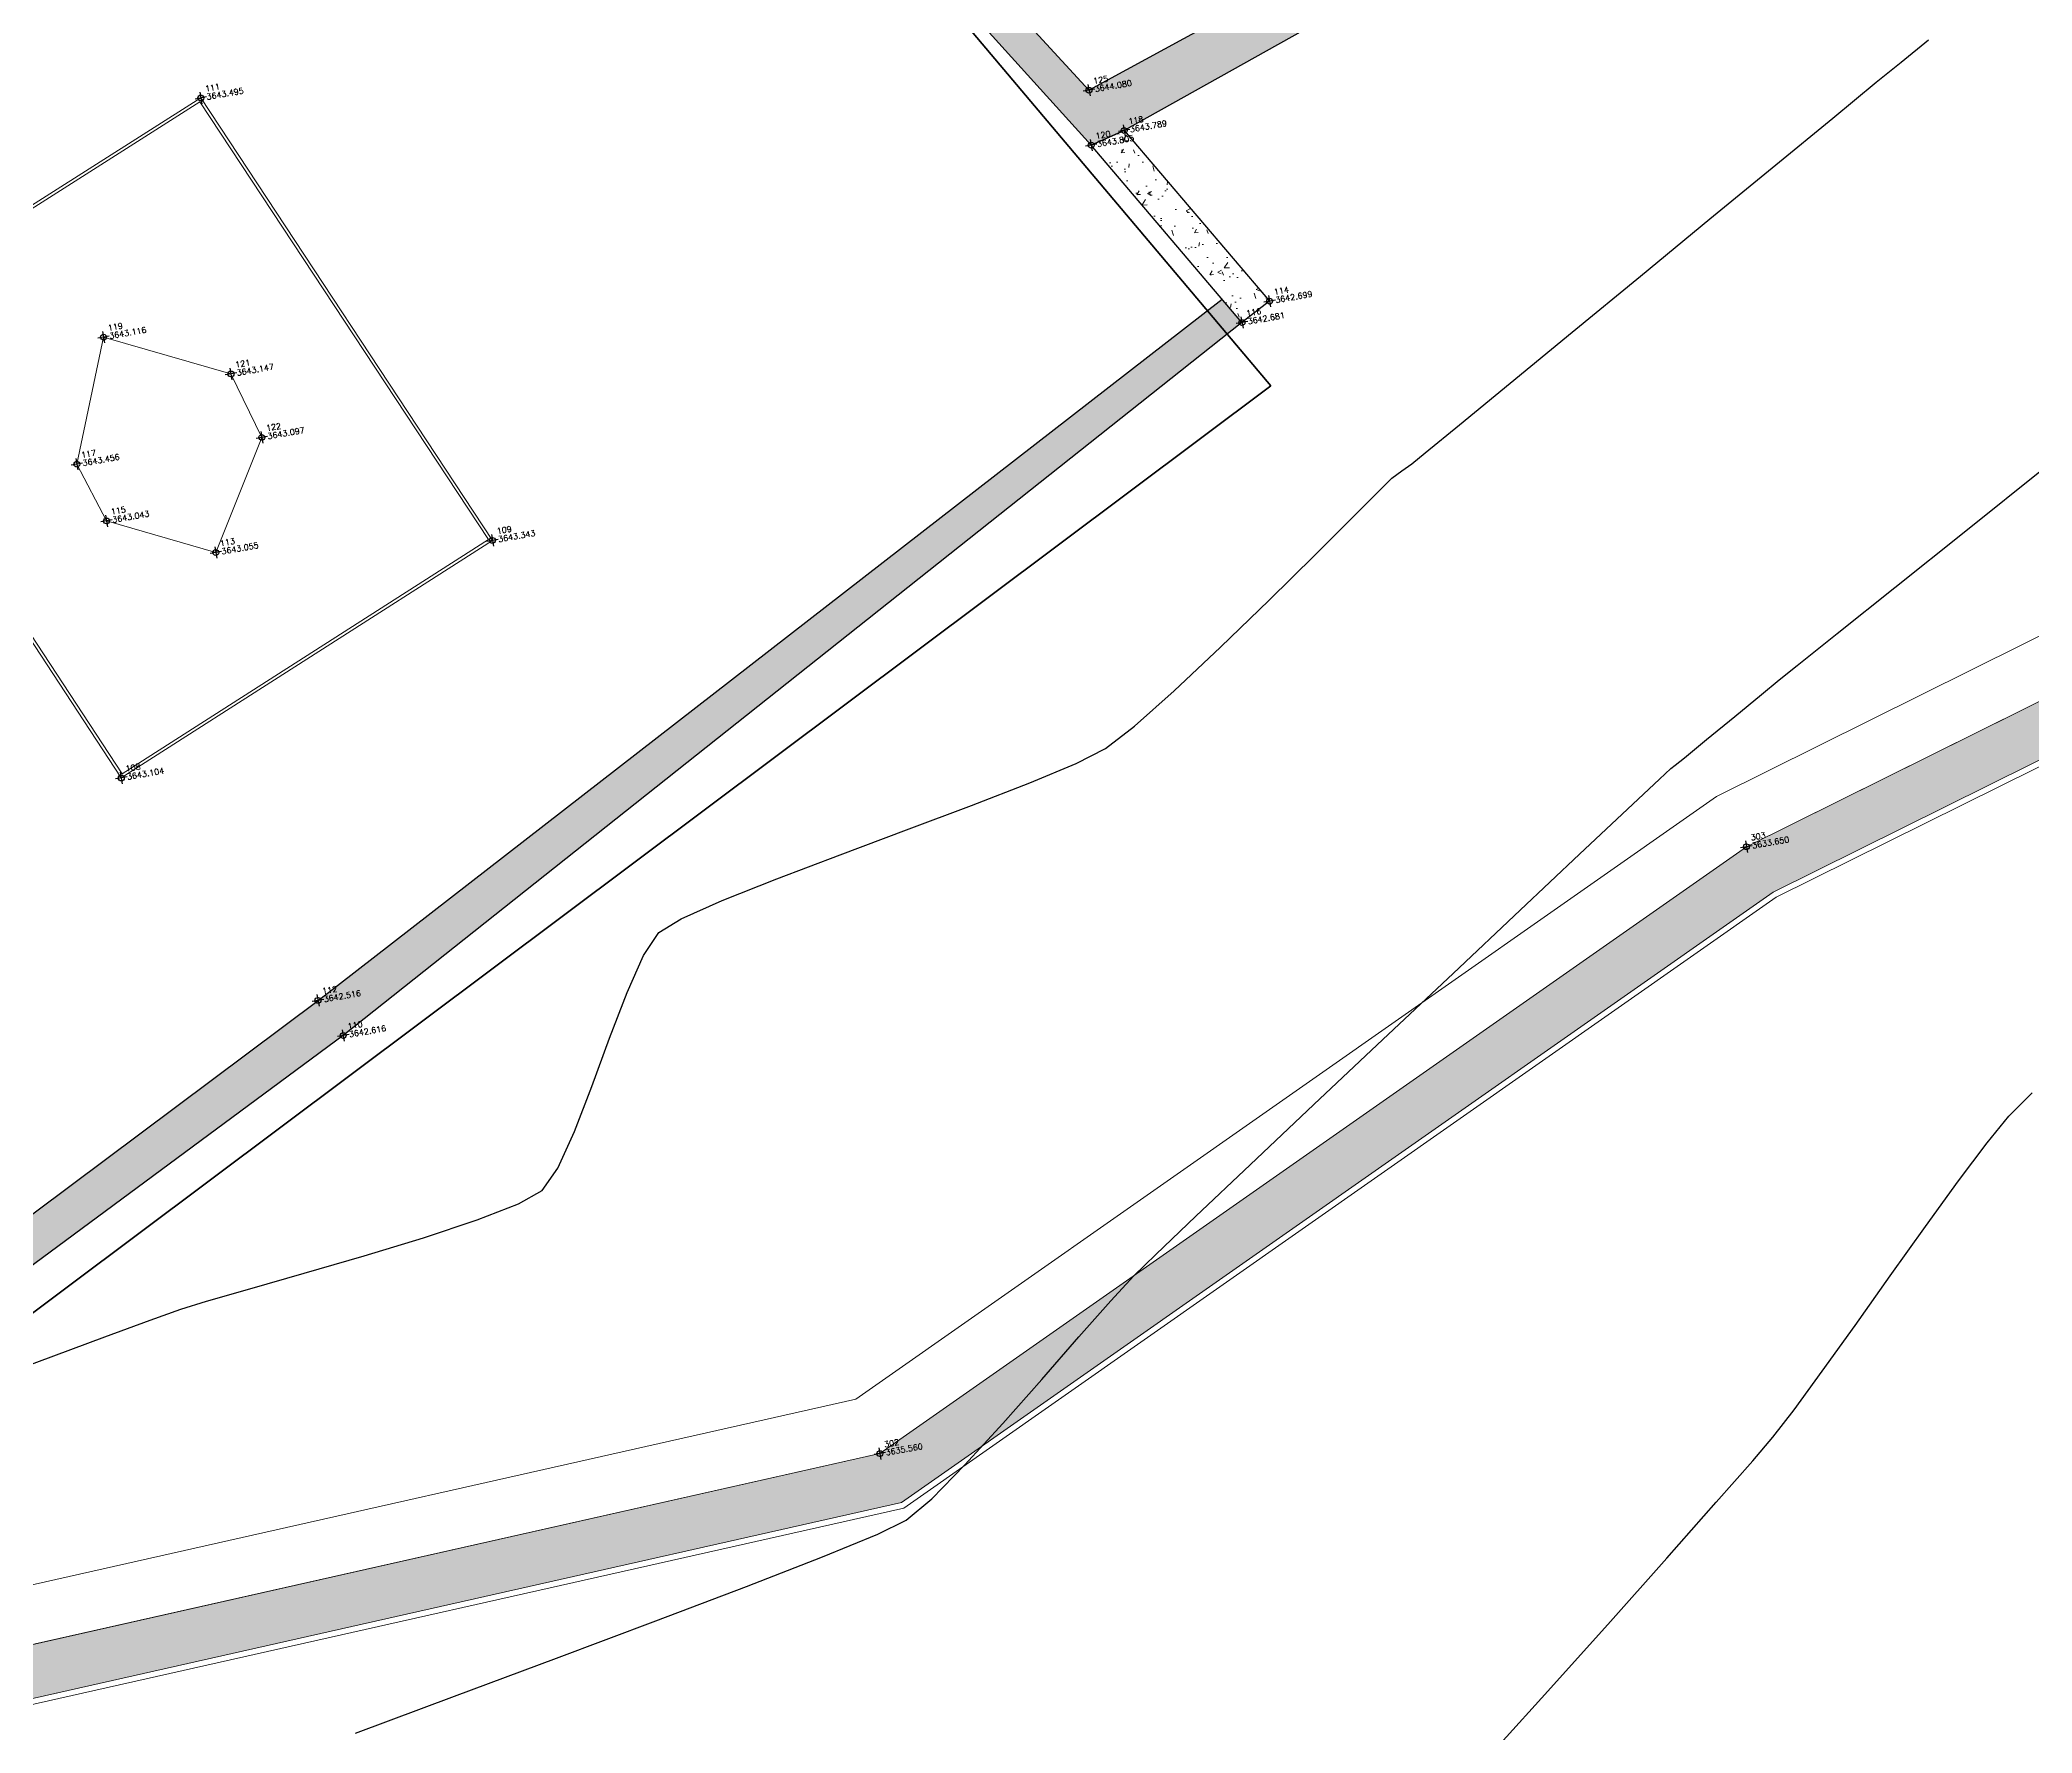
# Model space of a CAD drawing. Header units: millimetres. Extents: x 736950 to 738835, y 8500595 to 8502131.
# Drawn here: x 737764.61 to 737798.71, y 8501241.62 to 8501270.61 of the extents above; entities that cross this region are included whole.
import ezdxf

# ---------------------------------------------------------------- set-up
doc = ezdxf.new("R2010")
doc.units = ezdxf.units.MM
for name, color, linetype, lineweight in [('camino', 22, 'Continuous', 5), ('CAMINO ACTUAL', 1, 'Continuous', 13), ('CONT-MJR', 80, 'Continuous', 30), ('GRADA', 6, 'Continuous', 15), ('MURO PIEDRA', 252, 'Continuous', 30), ('PERIMETRO', 7, 'Continuous', 35), ('pista', 251, 'Continuous', 5)]:
    doc.layers.add(name, color=color, linetype=linetype, lineweight=lineweight)
doc.styles.add('5mm', font='arial.ttf', dxfattribs={"height": 3})
pattern_1 = [(59.94991650582833, (1479841.21072825, -18.49207214638591), (0.7173147616177996, 0.06212513786334364), [0.07500000000000001, -0.8250000000000001]), (4.949916505828331, (1479841.21072825, -18.49207214638591), (-0.2666336227691331, 0.7169040729334506), [0.06, -0.66]), (110.4013165058283, (1479841.270504478, -18.48689504899085), (0.4506817424667108, 0.7790288530571421), [0.06374018999999999, -0.7011421119999998]), (56.13411650582835, (1479841.176170796, -18.29508031532168), (1.07978843215245, 0.02137619624183779), [0.1124999999999999, -1.237499999999998]), (106.5855165058283, (1479841.266153166, -18.29329902119935), (0.752289432321798, 1.120964142855684), [0.09561028799999993, -1.051712999999999]), (1.134116505828333, (1479841.176170796, -18.29508031532168), (0.7522885572049924, 1.12096473051034), [0.09000000000000001, -0.9900000000000001]), (30.94991650582834, (1479841.283306076, -18.32704954408109), (0.6574964912282043, -0.293425227292985), [0.07500000000000001, -0.8250000000000001]), (335.9499165058284, (1479841.283306076, -18.32704954408109), (0.1143589702920628, 0.7562849757157031), [0.06, -0.66]), (81.40131650582836, (1479841.338097435, -18.35150168277323), (0.7718558160208798, 0.4628591428967336), [0.06374019000000002, -0.701142112]), (47.44991650582834, (1479841.21072825, -18.49207214638591), (-0.04554285905854174, 0.3299879209740469), [0, -0.652, 0, -0.67, 0, -0.6625000000000001]), (17.44991650582834, (1479841.21072825, -18.49207214638591), (0.1909634295804004, 0.4339344980096552), [0, -0.3819999999999997, 0, -0.6369999999999993, 0, -0.2524999999999997]), (337.4499165058283, (1479840.991082356, -18.53060370869935), (0.5296904964497462, 0.07002209344786473), [0, -0.25, 0, -0.7799999999999999, 0, -1.035]), (327.4499165058284, (1479840.892586439, -18.5478824339807), (0.557117696670718, 0.1993664657265957), [0, -0.325, 0, -0.518, 0, -0.735])]

msp = doc.modelspace()

# ---------------------------------------------------------------- hatches: boundary and pattern name
at = {"layer": 'pista'}
h = msp.add_hatch(dxfattribs=at)
h.set_pattern_fill('HONEY', color=256, scale=3, angle=9.94991650582834, style=0)
h.set_pattern_definition([(9.94991650582834, (1479841.21072825, -18.49207214638591), (0.4979252195647159, 0.4170677100899267), [0.375, -0.75]), (129.9499165058283, (1479841.21072825, -18.49207214638591), (-0.6101538418184378, 0.222682034283025), [0.3749999999999999, -0.7499999999999998]), (69.94991650582834, (1479841.21072825, -18.49207214638591), (-0.112228622253722, 0.6397497443729518), [-0.75, 0.375])])
h.paths.add_polyline_path([(737744.7999806425, 8501250.923935566), (737743.4751223363, 8501250.754223157), (737756.465848178, 8501242.026572531), (737763.5739612179, 8501242.006896213), (737770.002546867, 8501243.455222024), (737769.8468594846, 8501244.342704736), (737763.4750639071, 8501242.907173423), (737756.7405500773, 8501242.925815564)])
h.paths.add_polyline_path([(737794.2809870465, 8501256.017245878), (737809.7820272583, 8501263.709828075), (737823.391616501, 8501273.483615467), (737837.0791595323, 8501280.557800073), (737851.5530432165, 8501285.77819753), (737870.8510758049, 8501293.050216693, -0.9976846880626209), (737871.0089264096, 8501292.63424804), (737865.2748787645, 8501289.581801567, 0.7845063948290762), (737866.1540430214, 8501286.121818589), (737883.2588851704, 8501291.348365877), (737897.4188924351, 8501296.516943583), (737903.2981396064, 8501301.44146652, -0.5512150924587264), (737904.1219025984, 8501301.177325813), (737906.855912117, 8501297.98174819, 0.5618964424650519), (737910.2738656431, 8501298.536066804), (737914.22079628, 8501308.558674501), (737925.6412323939, 8501300.72656757, 0.340189525830376), (737928.7023693406, 8501300.894137181), (737936.9171069289, 8501306.117412793, -0.358727273887905), (737938.1716059428, 8501305.962964654), (737943.1732157968, 8501301.051021611, 0.3417074120720416), (737946.0555081918, 8501300.709858142), (737955.8779356404, 8501307.072689936), (737971.8320576148, 8501314.464803053), (737988.5677626224, 8501323.411181662), (738023.1375471824, 8501336.282937778), (738044.4246208373, 8501357.728329657), (738061.4456776979, 8501362.208386911), (738078.9085143938, 8501363.070318012), (738112.0997810266, 8501372.051506756), (738118.6561313582, 8501373.365123207), (738128.3493353954, 8501376.976906104), (738155.2251721952, 8501366.826195797), (738176.6167526407, 8501363.543890122), (738193.8053773039, 8501353.328603027), (738204.7313956148, 8501340.877429372), (738207.705198212, 8501335.751671141), (738214.35685511, 8501331.742925933), (738229.9282901662, 8501313.374534177), (738233.5603594936, 8501308.186787868), (738234.53883727, 8501308.358438132), (738230.6417003467, 8501313.924784988), (738214.9478837823, 8501332.43754055), (738208.3676942562, 8501336.403214611), (738205.4657963786, 8501341.405035153), (738194.387784551, 8501354.029418997), (738176.9261677533, 8501364.406946706), (738155.4549153853, 8501367.70147717), (738128.3514754312, 8501377.93815071), (738118.4090486554, 8501374.233504975), (738111.8936108743, 8501372.928085677), (738078.7671659255, 8501363.964436961), (738061.3074614278, 8501363.102660457), (738043.958527311, 8501358.536303693), (738022.6381405202, 8501337.057350922), (737988.196920163, 8501324.233464561), (737971.4304040315, 8501315.270615296), (737955.4419368334, 8501307.862588815), (737945.5806043665, 8501301.47455489, -0.3391433520832071), (737943.8038299843, 8501301.693147572), (737938.8116631231, 8501306.59581691, 0.3560082385246841), (737936.4342009705, 8501306.876887502), (737928.158540546, 8501301.61487459, -0.3502196171718997), (737926.1502499409, 8501301.468794718), (737914.5128481541, 8501309.44969617, 0.4302069892023044), (737913.4330382891, 8501309.014522241), (737909.4507249827, 8501298.90206584, -0.5704007069138802), (737907.5397775185, 8501298.566836312), (737904.9064502402, 8501301.644734057, 0.4931454261128044), (737902.7202336333, 8501302.131411942), (737896.9620044216, 8501297.308254998), (737882.9728831241, 8501292.20205278), (737866.0373022418, 8501287.027224885, -0.7384715771871906), (737865.6977918843, 8501288.787355538), (737871.5108758068, 8501291.881875956, 0.9119586051647783), (737870.5337161538, 8501293.892406015), (737851.2416702455, 8501286.62264278), (737836.7183275839, 8501281.384406622), (737822.9200107896, 8501274.252970394), (737809.3164408724, 8501264.483505804), (737793.8201376351, 8501256.79327439), (737778.9884914039, 8501246.402265295), (737769.846859484, 8501244.34270474), (737770.0025468671, 8501243.455222024), (737779.3594973255, 8501245.563292695)])
h.paths.add_polyline_path([(738260.5182952256, 8501271.251537092), (738234.538837269, 8501308.358438132), (738233.56035949, 8501308.186787868), (738259.6897886079, 8501270.86568047), (738269.3749442189, 8501234.589470252), (738274.5057655985, 8501215.583008338), (738279.7983711922, 8501189.602392923), (738280.7089290785, 8501189.641305126), (738275.382018582, 8501215.790318219), (738270.2441657205, 8501234.822827347)])
h = msp.add_hatch(dxfattribs=at)
h.set_pattern_fill('AR-CONC', color=256, scale=0.1, angle=9.94991650582834, style=0)
h.set_pattern_definition(pattern_1)
h.paths.add_polyline_path([(737782.5678553759, 8501269.745840656), (737780.8543125066, 8501271.613858812), (737780.5330372917, 8501271.09555076), (737782.606291577, 8501268.803305427), (737783.1693790738, 8501269.054376086), (737797.8548099722, 8501277.26939229), (737797.5964829637, 8501277.931718605)])
h.paths.add_polyline_path([(737815.5553798168, 8501306.025338823), (737790.9109348458, 8501292.828602556), (737791.1826530054, 8501292.234478343), (737815.0279814235, 8501304.864754947), (737821.8454613093, 8501291.310866907), (737797.5964829631, 8501277.931718607), (737797.8548099734, 8501277.269392287), (737823.0063921954, 8501290.897239685)])
h = msp.add_hatch(dxfattribs=at)
h.set_pattern_fill('AR-CONC', color=256, scale=0.1, angle=9.94991650582834, style=0)
h.set_pattern_definition(pattern_1)
h.paths.add_polyline_path([(737783.1693790664, 8501269.05437609), (737782.6062915765, 8501268.803305427), (737785.1866512742, 8501265.767497653), (737785.6594870244, 8501266.133705724)])
h = msp.add_hatch(dxfattribs=at)
h.set_pattern_fill('AR-CONC', color=256, scale=0.1, angle=9.94991650582834, style=0)
h.set_pattern_definition(pattern_1)
h.paths.add_polyline_path([(737785.1866512741, 8501265.767497653), (737784.8489239382, 8501266.164835775), (737769.3710178329, 8501254.162204191), (737768.2688753591, 8501253.337869333), (737768.4103712026, 8501252.531284284), (737769.8034238897, 8501253.560873998)])
h.paths.add_polyline_path([(737768.4103712026, 8501252.531284284), (737768.268875358, 8501253.337869339), (737757.8353189402, 8501245.534210116), (737752.1459642698, 8501252.425817575), (737751.8299280244, 8501252.161230931), (737751.961409533, 8501252.030990336), (737751.7949142931, 8501251.793652317), (737757.5984849376, 8501244.540339572)])
h.paths.add_polyline_path([(737760.5979411672, 8501246.75720426), (737757.5984849375, 8501244.540339572), (737756.1604213048, 8501246.337634014), (737756.7405500772, 8501242.925815564), (737761.3647442387, 8501245.20814559)])
h.paths.add_polyline_path([(737763.064587183, 8501247.770395182), (737762.714263883, 8501248.321354808), (737760.5979411674, 8501246.757204263), (737760.9527314795, 8501246.040473944)], flags=17)

# ---------------------------------------------------------------- linework, layer by layer
at = {"linetype": 'Continuous', "extrusion": (-0.172787269436437, 0.9849591664230046, 0)}
for points, elevation in [([(-2195596.989162655, 0), (-2195596.789162654, 0)], 8245924.127062787), ([(-2195581.992162655, 0), (-2195581.792162654, 0)], 8245926.622062787), ([(-2195596.864162655, 0), (-2195596.664162654, 0)], 8245923.192062788), ([(-2195597.462162655, 0), (-2195597.262162655, 0)], 8245923.342062788), ([(-2195599.410162655, 0), (-2195599.210162655, 0)], 8245920.035062789), ([(-2195598.881162655, 0), (-2195598.681162654, 0)], 8245919.756062787), ([(-2195579.645162656, 0), (-2195579.445162654, 0)], 8245922.877062787), ([(-2195581.684162654, 0), (-2195581.484162654, 0)], 8245921.879062787), ([(-2195582.016162655, 0), (-2195581.816162655, 0)], 8245920.718062785), ([(-2195578.818162655, 0), (-2195578.618162655, 0)], 8245920.813062786), ([(-2195579.151162654, 0), (-2195578.951162654, 0)], 8245919.768062787), ([(-2195585.600162654, 0), (-2195585.400162654, 0)], 8245918.299062788), ([(-2195580.899162655, 0), (-2195580.699162655, 0)], 8245918.912062787), ([(-2195578.640162655, 0), (-2195578.440162655, 0)], 8245915.390062787), ([(-2195605.834162654, 0), (-2195605.634162655, 0)], 8245909.425062788), ([(-2195581.298162655, 0), (-2195581.098162655, 0)], 8245911.058062788), ([(-2195581.620162655, 0), (-2195581.420162655, 0)], 8245910.391062788), ([(-2195589.430162655, 0), (-2195589.230162655, 0)], 8245901.753062786)]:
    msp.add_lwpolyline(points, dxfattribs=dict(at, elevation=elevation))
at = {"linetype": 'Continuous', "extrusion": (0.9849591664230046, 0.172787269436437, 0)}
for points, elevation in [([(8245924.227062789, 0), (8245924.027062787, 0)], 2195596.889162654), ([(8245926.722062787, 0), (8245926.522062787, 0)], 2195581.892162654), ([(8245923.442062788, 0), (8245923.242062788, 0)], 2195597.362162654), ([(8245923.292062786, 0), (8245923.092062789, 0)], 2195596.764162655), ([(8245920.135062788, 0), (8245919.935062788, 0)], 2195599.310162655), ([(8245919.856062787, 0), (8245919.656062787, 0)], 2195598.781162654), ([(8245922.977062787, 0), (8245922.777062787, 0)], 2195579.545162654), ([(8245921.979062787, 0), (8245921.779062787, 0)], 2195581.584162654), ([(8245920.818062787, 0), (8245920.618062787, 0)], 2195581.916162654), ([(8245920.913062788, 0), (8245920.713062788, 0)], 2195578.718162654), ([(8245919.868062787, 0), (8245919.668062788, 0)], 2195579.051162654), ([(8245919.012062787, 0), (8245918.812062787, 0)], 2195580.799162654), ([(8245918.399062787, 0), (8245918.199062787, 0)], 2195585.500162655), ([(8245915.490062784, 0), (8245915.290062786, 0)], 2195578.540162654), ([(8245909.525062785, 0), (8245909.325062785, 0)], 2195605.734162655), ([(8245911.158062787, 0), (8245910.958062789, 0)], 2195581.198162655), ([(8245910.491062785, 0), (8245910.291062787, 0)], 2195581.520162655), ([(8245901.853062787, 0), (8245901.653062788, 0)], 2195589.330162654)]:
    msp.add_lwpolyline(points, dxfattribs=dict(at, elevation=elevation))
at = {"linetype": 'Continuous'}
for centre in [(737782.567855376, 8501269.745840656), (737767.3653185198, 8501269.612023097), (737783.169379068, 8501269.05437609), (737782.606291577, 8501268.803305427), (737785.6594870242, 8501266.133705726), (737785.1866512735, 8501265.767497653), (737765.7007076804, 8501265.517819295), (737767.8814811156, 8501264.88714329), (737768.4090935787, 8501263.80097107), (737765.2427793738, 8501263.341968505), (737765.7513334728, 8501262.370224336), (737772.357159636, 8501262.03762442), (737767.6209479985, 8501261.829131437), (737766.0044820043, 8501257.969778812), (737793.8201376382, 8501256.793274388), (737769.3710179197, 8501254.162204266), (737769.8034238803, 8501253.560874002), (737778.9884914034, 8501246.402265295)]:
    msp.add_circle(centre, 0.05, dxfattribs=at)
at = {"layer": 'camino'}
for p, q in [((737793.3080827441, 8501257.655528294), (737808.7991226568, 8501265.343147717)), ((737793.8201376382, 8501256.793274388), (737809.3164408691, 8501264.4835058)), ((737794.3321925323, 8501255.931020483), (737809.8337590815, 8501263.623863885)), ((737778.576262604, 8501247.334457077), (737793.3080827441, 8501257.655528294)), ((737778.9884914034, 8501246.402265295), (737793.8201376382, 8501256.793274388)), ((737779.4007202028, 8501245.470073514), (737794.3321925323, 8501255.931020483)), ((737763.365178004, 8501243.907481434), (737778.576262604, 8501247.334457077)), ((737763.4750639033, 8501242.907173423), (737778.9884914034, 8501246.402265295)), ((737763.5849498026, 8501241.906865412), (737779.4007202028, 8501245.470073514))]:
    msp.add_line(p, q, dxfattribs=at)
at = {"layer": 'CAMINO ACTUAL'}
for points in [[(737744.7999806433, 8501250.923935566), (737756.7405500774, 8501242.925815562), (737763.4750639033, 8501242.907173423), (737778.9884914034, 8501246.402265295), (737793.8201376382, 8501256.793274388), (737809.3164408694, 8501264.4835058), (737822.9200107896, 8501274.252970394), (737836.7183275832, 8501281.38440662), (737851.2416702405, 8501286.62264278), (737870.5337161538, 8501293.892406015, -0.9119586051647784), (737871.5108758068, 8501291.881875956), (737865.6977918843, 8501288.787355538, 0.7384715771871907), (737866.0373022418, 8501287.027224885), (737882.9728831139, 8501292.202052778), (737896.9620044209, 8501297.308254996)], [(737743.4751223343, 8501250.754223157), (737756.4658481785, 8501242.02657253), (737763.5739612129, 8501242.00689621), (737779.3594973226, 8501245.563292693), (737794.2809870427, 8501256.017245876), (737809.7820272604, 8501263.709828077), (737823.3916164968, 8501273.483615467), (737837.0791595408, 8501280.557800079), (737851.5530432449, 8501285.77819753), (737870.8510758049, 8501293.050216693, -0.8808834008382581), (737871.0575678862, 8501292.660141705), (737865.2748787645, 8501289.581801567, 0.7845063945546641), (737866.1540430175, 8501286.121818589), (737883.2588851263, 8501291.348365862), (737897.4188924354, 8501296.516943585)]]:
    msp.add_lwpolyline(points, format="xyb", dxfattribs=at)
at = {"layer": 'CONT-MJR'}
for points, elevation in [([(737796.4673963038, 8501270.228214342), (737796.9374867468, 8501270.607710078)], 3640), ([(737796.0426462087, 8501269.880126009), (737796.4673963038, 8501270.228214342)], 3640), ([(737793.1957905769, 8501267.540888568), (737794.321641476, 8501268.466321517)], 3640), ([(737792.0066431484, 8501266.563290616), (737793.1957905769, 8501267.540888568)], 3640), ([(737788.9114403767, 8501264.018922798), (737789.7792661787, 8501264.73216613)], 3640), ([(737797.5747259922, 8501262.202356711), (737798.9279535394, 8501263.287471985)], 3635), ([(737787.7496428423, 8501263.103352765), (737787.920939849, 8501263.226297252)], 3640), ([(737784.0267933905, 8501259.462464346), (737784.8212623317, 8501260.208856339)], 3640), ([(737793.6203286274, 8501259.023576194), (737794.0763973712, 8501259.398265094)], 3635), ([(737781.5558459029, 8501257.884889657), (737782.3495948464, 8501258.218469653)], 3640), ([(737782.3495948464, 8501258.218469653), (737782.8530932688, 8501258.476641348)], 3640), ([(737792.6026684805, 8501258.186752385), (737792.758694303, 8501258.315036047)], 3635), ([(737780.5591428634, 8501257.498323206), (737781.5558459029, 8501257.884889657)], 3640), ([(737792.3308409095, 8501257.948122077), (737792.5295599968, 8501258.134787122)], 3635), ([(737777.2242733969, 8501256.244923702), (737778.3060601869, 8501256.655918373)], 3640), ([(737789.9461336265, 8501255.705229541), (737790.9659711375, 8501256.664819144)], 3635), ([(737776.2887182046, 8501255.870629994), (737777.2242733969, 8501256.244923702)], 3640), ([(737775.5866910329, 8501255.55545911), (737776.2887182046, 8501255.870629994)], 3640), ([(737786.414889635, 8501252.376997914), (737787.5974362886, 8501253.492794784)], 3635), ([(737773.2087720305, 8501250.906832008), (737773.473763053, 8501251.287875816)], 3640), ([(737796.8863389681, 8501250.293267097), (737797.4524455563, 8501251.07443132)], 3630), ([(737772.8034353196, 8501250.678716345), (737773.2087720305, 8501250.906832008)], 3640), ([(737770.1587866788, 8501249.787610289), (737771.1787343872, 8501250.098732729)], 3640), ([(737769.1333851514, 8501249.489564437), (737770.1587866788, 8501249.787610289)], 3640), ([(737782.9387763412, 8501249.019093648), (737783.3370368187, 8501249.448843824)], 3635), ([(737767.0215402244, 8501248.877613943), (737767.4650536674, 8501249.014193507)], 3640), ([(737767.4650536674, 8501249.014193507), (737768.2022380619, 8501249.224967923)], 3640), ([(737766.4964670847, 8501248.688312987), (737767.0215402244, 8501248.877613943)], 3640), ([(737764.8473338861, 8501248.078509562), (737765.7224075426, 8501248.403825471)], 3640), ([(737781.7601643071, 8501247.673223829), (737782.394533341, 8501248.40074205)], 3635), ([(737795.1186832078, 8501247.811572963), (737795.6801740945, 8501248.597376669)], 3630), ([(737781.0915257285, 8501246.915973775), (737781.7601643071, 8501247.673223829)], 3635), ([(737794.6372982869, 8501247.15314526), (737795.1186832078, 8501247.811572963)], 3630), ([(737780.4444740935, 8501246.208426695), (737781.0915257285, 8501246.915973775)], 3635), ([(737794.2753030309, 8501246.686554806), (737794.6372982869, 8501247.15314526)], 3630), ([(737793.3055291006, 8501245.569902584), (737793.9277594499, 8501246.280852024)], 3630), ([(737778.9516600814, 8501245.021721445), (737779.4385576111, 8501245.260180626)], 3635), ([(737775.153751012, 8501243.539966034), (737776.7061456967, 8501244.127927901)], 3635), ([(737773.4524127798, 8501242.902875764), (737775.153751012, 8501243.539966034)], 3635)]:
    msp.add_lwpolyline(points, dxfattribs=dict(at, elevation=elevation))
at = {"layer": 'CONT-MJR', "extrusion": (-0.6346283132727287, 0.7728175101488135, 0), "elevation": 6101703.963778233}
msp.add_lwpolyline([(-5965327.30311501, 3640.000000000013), (-5965328.265376116, 3640.000000000013)], dxfattribs=at)
at = {"layer": 'CONT-MJR', "extrusion": (-0.6348815282602768, 0.7726095036134977, 0), "elevation": 6099748.823384255}
msp.add_lwpolyline([(-5967325.220661386, 3640.000000000007), (-5967326.485663299, 3640.000000000007)], dxfattribs=at)
at = {"layer": 'CONT-MJR', "extrusion": (0.6350615558468147, -0.7724615332075916, 0), "elevation": -6098358.06405576}
msp.add_lwpolyline([(5968742.003923473, 3640), (5968743.514991715, 3640)], dxfattribs=at)
at = {"layer": 'CONT-MJR', "extrusion": (0.6350343941196029, -0.7724838627991842, 0), "elevation": -6098567.933518231}
msp.add_lwpolyline([(5968526.197062762, 3640), (5968527.56943432, 3640)], dxfattribs=at)
at = {"layer": 'CONT-MJR', "extrusion": (0.6346928623570028, -0.7727644987142425, 0), "elevation": -6101205.672002952}
msp.add_lwpolyline([(5965827.908228789, 3640.000000000009), (5965828.672128859, 3640.000000000009)], dxfattribs=at)
at = {"layer": 'CONT-MJR', "extrusion": (-0.57561056744302, 0.8177239599326442, 0), "elevation": 6527008.106012765}
msp.add_lwpolyline([(-5496723.809972852, 3640.000000000013), (-5496724.02102651, 3640.000000000013)], dxfattribs=at)
at = {"layer": 'CONT-MJR', "extrusion": (0.6333987830190008, -0.7738255498948383, 0), "elevation": -6111180.704334537}
msp.add_lwpolyline([(5955609.135785813, 3640.00000000001), (5955609.429911585, 3640.00000000001)], dxfattribs=at)
at = {"layer": 'CONT-MJR', "extrusion": (0.7066265512235214, -0.7075866852237627, 0), "elevation": -5494040.166451377}
msp.add_lwpolyline([(6529266.752407514, 3640), (6529267.015934411, 3640)], dxfattribs=at)
at = {"layer": 'CONT-MJR', "extrusion": (0.7092212366003614, -0.7049859839422727, 0), "elevation": -5470016.594487115}
msp.add_lwpolyline([(6549405.431645441, 3640.00000000001), (6549406.089922272, 3640.00000000001)], dxfattribs=at)
at = {"layer": 'CONT-MJR', "extrusion": (-0.7068541754412532, 0.7073592967235718, 0), "elevation": 5491939.13650349}
msp.add_lwpolyline([(-6531032.484798079, 3640), (-6531033.423048176, 3640)], dxfattribs=at)
at = {"layer": 'CONT-MJR', "extrusion": (0.6248311343347844, -0.7807599205683566, 0), "elevation": -6176445.906317306}
msp.add_lwpolyline([(5887894.529581973, 3635), (5887896.081014562, 3635)], dxfattribs=at)
at = {"layer": 'CONT-MJR', "extrusion": (0.702543481971001, -0.7116408194729009, 0), "elevation": -5531517.853412428}
msp.add_lwpolyline([(6497543.897052918, 3640.000000000013), (6497545.000531061, 3640.000000000013)], dxfattribs=at)
at = {"layer": 'CONT-MJR', "extrusion": (0.6243452489685761, -0.7811485198669756, 0), "elevation": -6180107.97492605}
msp.add_lwpolyline([(5884049.331984033, 3635.000000000013), (5884050.598303911, 3635.000000000013)], dxfattribs=at)
at = {"layer": 'CONT-MJR', "extrusion": (0.6957934273624022, -0.718241955359948, 0), "elevation": -5592615.925990622}
msp.add_lwpolyline([(6445028.99027811, 3640.000000000003), (6445030.144313211, 3640.000000000003)], dxfattribs=at)
at = {"layer": 'CONT-MJR', "extrusion": (0.6242201790852109, -0.7812484675331065, 0), "elevation": -6181049.932047838}
msp.add_lwpolyline([(5883058.94203675, 3635.000000000003), (5883059.821257788, 3635.000000000003)], dxfattribs=at)
at = {"layer": 'CONT-MJR', "extrusion": (0.6254317967845506, -0.7802788396277632, 0), "elevation": -6171912.948122821}
msp.add_lwpolyline([(5892643.442537044, 3635), (5892643.832673158, 3635)], dxfattribs=at)
at = {"layer": 'CONT-MJR', "extrusion": (-0.6339149675646548, 0.7734027501227952, 0), "elevation": 6107198.690116654}
msp.add_lwpolyline([(-5959687.543419976, 3635.000000000013), (-5959687.939776584, 3635.000000000013)], dxfattribs=at)
at = {"layer": 'CONT-MJR', "extrusion": (0.6638944123950989, -0.7478263228788931, 0), "elevation": -5867654.910711624}
msp.add_lwpolyline([(6195672.059233211, 3640), (6195672.971286729, 3640)], dxfattribs=at)
at = {"layer": 'CONT-MJR', "extrusion": (0.6118606267750869, -0.7909655955870634, 0), "elevation": -6272782.695298636}
msp.add_lwpolyline([(5785146.193705637, 3640.000000000003), (5785146.815278174, 3640.000000000003)], dxfattribs=at)
at = {"layer": 'CONT-MJR', "extrusion": (0.6350988591553957, -0.7724308636373324, 0), "elevation": -6098062.963022792}
msp.add_lwpolyline([(5969033.848112305, 3635.00000000001), (5969034.470594316, 3635.00000000001)], dxfattribs=at)
at = {"layer": 'CONT-MJR', "extrusion": (0.6352168176530026, -0.7723338621158548, 0), "elevation": -6097151.299031095}
msp.add_lwpolyline([(5969964.583686809, 3635.00000000001), (5969965.076750792, 3635.00000000001)], dxfattribs=at)
at = {"layer": 'CONT-MJR', "extrusion": (0.5793535219871604, -0.8150763746797433, 0), "elevation": -6501731.960222569}
msp.add_lwpolyline([(5526591.101970478, 3635.00000000001), (5526591.191665733, 3635.00000000001)], dxfattribs=at)
at = {"layer": 'CONT-MJR', "extrusion": (0.6848985233092262, -0.728638465062641, 0), "elevation": -5689030.66451944}
msp.add_lwpolyline([(6360082.137649653, 3635), (6360082.886418547, 3635)], dxfattribs=at)
at = {"layer": 'CONT-MJR', "extrusion": (0.351120326228659, -0.9363303458230329, 0), "elevation": -7700935.622724223}
msp.add_lwpolyline([(3675769.444248548, 3640.000000000013), (3675770.632248827, 3640.000000000013)], dxfattribs=at)
at = {"layer": 'CONT-MJR', "extrusion": (0.6850712197396075, -0.7284760969891096, 0), "elevation": -5687522.917719402}
msp.add_lwpolyline([(6361429.355971604, 3635.000000000013), (6361430.480631643, 3635.000000000013)], dxfattribs=at)
at = {"layer": 'CONT-MJR', "extrusion": (0.3493246374793293, -0.9370017596834785, 0), "elevation": -7707968.306811813}
msp.add_lwpolyline([(3660997.970482113, 3640), (3660999.187899212, 3640)], dxfattribs=at)
at = {"layer": 'CONT-MJR', "extrusion": (0.5225390125539416, -0.8526153765673896, 0), "elevation": -6862784.680157447}
msp.add_lwpolyline([(5071276.045989, 3640.000000000003), (5071276.493087116, 3640.000000000003)], dxfattribs=at)
at = {"layer": 'CONT-MJR', "extrusion": (0.6855115789185116, -0.728061724834268, 0), "elevation": -5683675.341122318}
msp.add_lwpolyline([(6364864.266296899, 3635), (6364865.842029337, 3635)], dxfattribs=at)
at = {"layer": 'CONT-MJR', "extrusion": (0.8324983367453761, -0.5540275438244768, 0), "elevation": -4095732.973918857}
msp.add_lwpolyline([(7486028.229717772, 3640.00000000001), (7486028.70066496, 3640.00000000001)], dxfattribs=at)
at = {"layer": 'CONT-MJR', "extrusion": (0.912773984494149, -0.4084649963346619, 0), "elevation": -2799043.287912945}
msp.add_lwpolyline([(8061078.880466288, 3640.000000000007), (8061079.575476664, 3640.000000000007)], dxfattribs=at)
at = {"layer": 'CONT-MJR', "extrusion": (0.685833377760201, -0.7277585986781836, 0), "elevation": -5680860.968905037}
msp.add_lwpolyline([(6367374.666191535, 3635), (6367376.317105536, 3635)], dxfattribs=at)
at = {"layer": 'CONT-MJR', "extrusion": (0.9340239755898527, -0.3572103204322717, 0), "elevation": -2347636.549269144}
msp.add_lwpolyline([(8203915.223346522, 3640), (8203916.057423167, 3640)], dxfattribs=at)
at = {"layer": 'CONT-MJR', "extrusion": (0.9388045614648618, -0.3444502799719703, 0), "elevation": -2235633.216739962}
msp.add_lwpolyline([(8235141.285218943, 3640.000000000013), (8235142.165107425, 3640.000000000013)], dxfattribs=at)
at = {"layer": 'CONT-MJR', "extrusion": (0.9329105338581276, -0.3601082279211949, 0), "elevation": -2373093.849542947}
msp.add_lwpolyline([(8196585.863860033, 3640), (8196586.694995047, 3640)], dxfattribs=at)
at = {"layer": 'CONT-MJR', "extrusion": (0.6869508530246509, -0.726703877469155, 0), "elevation": -5671070.058649825}
msp.add_lwpolyline([(6376093.320031172, 3635), (6376094.820600924, 3635)], dxfattribs=at)
at = {"layer": 'CONT-MJR', "extrusion": (-0.7085200324702948, 0.7056906996611847, 0), "elevation": 5476509.713933286}
msp.add_lwpolyline([(-6543964.879862564, 3630.000000000003), (-6543965.442653676, 3630.000000000003)], dxfattribs=at)
at = {"layer": 'CONT-MJR', "extrusion": (0.7740683291222177, -0.6331020627433924, 0), "elevation": -4811053.98325369}
msp.add_lwpolyline([(7047651.116982325, 3630.000000000013), (7047651.705774006, 3630.000000000013)], dxfattribs=at)
at = {"layer": 'CONT-MJR', "extrusion": (0.9094989129890314, -0.4157062992928667, 0), "elevation": -2863019.539821937}
msp.add_lwpolyline([(8038575.885864142, 3640.000000000013), (8038576.575300297, 3640.000000000013)], dxfattribs=at)
at = {"layer": 'CONT-MJR', "extrusion": (0.7993766731696761, -0.6008302042941758, 0), "elevation": -4518030.346797667}
msp.add_lwpolyline([(7238992.795739638, 3630.00000000001), (7238993.609742918, 3630.00000000001)], dxfattribs=at)
at = {"layer": 'CONT-MJR', "extrusion": (-0.6880647063688495, 0.7256493366975187, 0), "elevation": 5661283.357844443}
msp.add_lwpolyline([(-6384783.167521398, 3635.000000000003), (-6384784.442567667, 3635.000000000003)], dxfattribs=at)
at = {"layer": 'CONT-MJR', "extrusion": (0.3625365421257067, -0.9319695572407587, 0), "elevation": -7655437.230004145}
msp.add_lwpolyline([(3769595.056030955, 3640), (3769595.817767531, 3640)], dxfattribs=at)
at = {"layer": 'CONT-MJR', "extrusion": (0.3151984019656695, -0.9490257991215456, 0), "elevation": -7835361.371928543}
msp.add_lwpolyline([(3379744.328298294, 3640.000000000003), (3379745.292219014, 3640.000000000003)], dxfattribs=at)
at = {"layer": 'CONT-MJR', "extrusion": (0.6902886671057824, -0.7235340738799537, 0), "elevation": -5641660.175288737}
msp.add_lwpolyline([(6402128.057578067, 3635), (6402129.006872015, 3635)], dxfattribs=at)
at = {"layer": 'CONT-MJR', "extrusion": (0.8143109507205509, -0.5804288720735667, 0), "elevation": -4333575.034982756}
msp.add_lwpolyline([(7350898.782826434, 3630.000000000006), (7350899.823180816, 3630.000000000006)], dxfattribs=at)
at = {"layer": 'CONT-MJR', "extrusion": (-0.6969411181631286, 0.7171283551872203, 0), "elevation": 5582295.490409069}
msp.add_lwpolyline([(-6453955.647634649, 3635), (-6453956.170971868, 3635)], dxfattribs=at)
at = {"layer": 'CONT-MJR', "extrusion": (0.2733402644324218, -0.9619174080138139, 0), "elevation": -7975837.863871016}
msp.add_lwpolyline([(3033405.787970504, 3640.00000000001), (3033406.75598198, 3640.00000000001)], dxfattribs=at)
at = {"layer": 'CONT-MJR', "extrusion": (0.815508584357773, -0.578744977376721, 0), "elevation": -4318376.216478593}
msp.add_lwpolyline([(7359836.753151156, 3630.000000000013), (7359837.793874063, 3630.000000000013)], dxfattribs=at)
at = {"layer": 'CONT-MJR', "extrusion": (0.7506571650139051, -0.6606919256455968, 0), "elevation": -5062884.535600245}
msp.add_lwpolyline([(6868969.894531672, 3635), (6868970.718278685, 3635)], dxfattribs=at)
at = {"layer": 'CONT-MJR', "extrusion": (0.3449660864225438, -0.9386151496850635, 0), "elevation": -7724896.389110929}
msp.add_lwpolyline([(3625120.475543637, 3640.000000000013), (3625121.300226194, 3640.000000000013)], dxfattribs=at)
at = {"layer": 'CONT-MJR', "extrusion": (0.3523545288710567, -0.9358665962540045, 0), "elevation": -7696079.317945684}
msp.add_lwpolyline([(3685901.853164553, 3640.000000000003), (3685902.738029433, 3640.000000000003)], dxfattribs=at)
at = {"layer": 'CONT-MJR', "extrusion": (0.7594430985517961, -0.6505737314571248, 0), "elevation": -4970375.008379566}
msp.add_lwpolyline([(6936202.165711069, 3630.000000000004), (6936202.699921972, 3630.000000000004)], dxfattribs=at)
at = {"layer": 'CONT-MJR', "extrusion": (0.7125067773594501, -0.7016652280232012, 0), "elevation": -5439355.292426031}
msp.add_lwpolyline([(6574869.611513495, 3635), (6574870.423308318, 3635)], dxfattribs=at)
at = {"layer": 'CONT-MJR', "extrusion": (0.6466071396538858, -0.7628231819685477, 0), "elevation": -6007893.507604832}
msp.add_lwpolyline([(6059761.14009304, 3635.000000000009), (6059761.712058194, 3635.000000000009)], dxfattribs=at)
at = {"layer": 'CONT-MJR', "extrusion": (0.7491401080888818, -0.6624115778370563, 0), "elevation": -5078612.934888131}
msp.add_lwpolyline([(6857345.577528394, 3630), (6857346.852760096, 3630)], dxfattribs=at)
at = {"layer": 'CONT-MJR', "extrusion": (0.3802953643038496, -0.924865090642415, 0), "elevation": -7581930.832390505}
msp.add_lwpolyline([(3915329.047613873, 3635.000000000013), (3915330.069573014, 3635.000000000013)], dxfattribs=at)
at = {"layer": 'CONT-MJR', "extrusion": (0.3621096360765423, -0.9321355113182387, 0), "elevation": -7657155.487459085}
msp.add_lwpolyline([(3766090.284583623, 3635.00000000001), (3766091.679595436, 3635.00000000001)], dxfattribs=at)
at = {"layer": 'CONT-MJR', "extrusion": (0.7465172813111755, -0.6653660261117722, 0), "elevation": -5105664.524195185}
msp.add_lwpolyline([(6837226.529640233, 3630.000000000013), (6837228.055172376, 3630.000000000013)], dxfattribs=at)
at = {"layer": 'CONT-MJR', "extrusion": (0.7439304562784688, -0.6682570435254008, 0), "elevation": -5132150.304501862}
msp.add_lwpolyline([(6817366.572434464, 3630.000000000003), (6817368.268125387, 3630.000000000003)], dxfattribs=at)
at = {"layer": 'CONT-MJR', "extrusion": (0.3498743325177672, -0.9367966435920054, 0), "elevation": -7705807.823562125}
msp.add_lwpolyline([(3665508.515118656, 3635), (3665510.380166643, 3635)], dxfattribs=at)
at = {"layer": 'CONT-MJR', "extrusion": (0.3514045537834964, -0.9362237123573734, 0), "elevation": -7699808.242391119}
msp.add_lwpolyline([(3678092.799332452, 3635.00000000001), (3678094.604341287, 3635.00000000001)], dxfattribs=at)
at = {"layer": 'CONT-MJR', "extrusion": (-0.741015973968653, 0.6714873984843562, 0), "elevation": 5161762.611260429}
msp.add_lwpolyline([(-6794971.391264246, 3630), (-6794973.176984528, 3630)], dxfattribs=at)
at = {"layer": 'GRADA'}
for points in [[(737767.3653185198, 8501269.612023097), (737772.357159636, 8501262.03762442), (737766.0044820043, 8501257.969778812), (737761.0146457944, 8501265.579048395)], [(737767.3506224103, 8501269.543460224), (737772.287532237, 8501262.052411856), (737766.0191715944, 8501258.038557414), (737761.0842798963, 8501265.564039158)], [(737765.2427793738, 8501263.341968505), (737765.7007076804, 8501265.517819295), (737767.8814811156, 8501264.88714329), (737768.4090935787, 8501263.80097107), (737767.6209479985, 8501261.829131437), (737765.7513334728, 8501262.370224336), (737765.2427793738, 8501263.341968505)]]:
    msp.add_lwpolyline(points, close=True, dxfattribs=at)
at = {"layer": 'MURO PIEDRA'}
for points in [[(737780.5330372922, 8501271.09555076), (737780.8543125064, 8501271.613858812), (737782.567855376, 8501269.745840656), (737797.5964829633, 8501277.931718607), (737797.854809973, 8501277.269392287), (737783.169379068, 8501269.05437609), (737782.606291577, 8501268.803305427), (737780.5330372922, 8501271.09555076)], [(737782.606291577, 8501268.803305427), (737783.169379068, 8501269.05437609), (737785.6594870242, 8501266.133705726), (737785.1866512735, 8501265.767497653)]]:
    msp.add_lwpolyline(points, close=True, dxfattribs=at)
msp.add_lwpolyline([(737785.1866512735, 8501265.767497653), (737769.8034238803, 8501253.560874002), (737757.5984849377, 8501244.540339572), (737751.7949142938, 8501251.793652317), (737751.9614095328, 8501252.030990336), (737751.8299280244, 8501252.161230931), (737752.1459642694, 8501252.425817575), (737757.8353189415, 8501245.534210114), (737769.3710179197, 8501254.162204266), (737784.8489239374, 8501266.164835773)], dxfattribs=at)
at = {"layer": 'PERIMETRO', "ltscale": 0.3}
for p, q in [((737785.6823555233, 8501264.685794078), (737772.0287148635, 8501280.855851732)), ((737758.0529106035, 8501243.99205432), (737785.6823555233, 8501264.685794078))]:
    msp.add_line(p, q, dxfattribs=at)

# ---------------------------------------------------------------- texts
at = {"color": 2, "char_height": 0.1, "attachment_point": 1, "rotation": 9.94991650582834, "style": '5mm'}
for s, insert, width in [('\\Ftxt.shx;\\W1.0000000000;\\T1.0000000000;\\o\\l111', (737767.4309848553, 8501269.816444064), 0.3), ('\\Ftxt.shx;\\W1.0000000000;\\T1.0000000000;\\o\\l125', (737782.6335217116, 8501269.950261623), 0.3666666666666667), ('\\Ftxt.shx;\\W1.0000000000;\\T1.0000000000;\\o\\l118', (737783.2350454035, 8501269.258797057), 0.3333333333333334), ('\\Ftxt.shx;\\W1.0000000000;\\T1.0000000000;\\o\\l120', (737782.6719579125, 8501269.007726396), 0.35), ('\\Ftxt.shx;\\W1.0000000000;\\T1.0000000000;\\o\\l114', (737785.7251533597, 8501266.338126695), 0.3333333333333334), ('\\Ftxt.shx;\\W1.0000000000;\\T1.0000000000;\\o\\l116', (737785.252317609, 8501265.97191862), 0.3333333333333334), ('\\Ftxt.shx;\\W1.0000000000;\\T1.0000000000;\\o\\l119', (737765.7663740158, 8501265.722240264), 0.3333333333333334), ('\\Ftxt.shx;\\W1.0000000000;\\T1.0000000000;\\o\\l121', (737767.9471474511, 8501265.091564259), 0.3333333333333333), ('\\Ftxt.shx;\\W1.0000000000;\\T1.0000000000;\\o\\l122', (737768.4747599142, 8501264.00539204), 0.3666666666666667), ('\\Ftxt.shx;\\W1.0000000000;\\T1.0000000000;\\o\\l117', (737765.3084457093, 8501263.546389474), 0.3333333333333334), ('\\Ftxt.shx;\\W1.0000000000;\\T1.0000000000;\\o\\l115', (737765.8169998083, 8501262.574645305), 0.3333333333333334), ('\\Ftxt.shx;\\W1.0000000000;\\T1.0000000000;\\o\\l109', (737772.4228259715, 8501262.24204539), 0.35), ('\\Ftxt.shx;\\W1.0000000000;\\T1.0000000000;\\o\\l113', (737767.686614334, 8501262.033552404), 0.3333333333333334), ('\\Ftxt.shx;\\W1.0000000000;\\T1.0000000000;\\o\\l108', (737766.0701483398, 8501258.174199779), 0.35), ('\\Ftxt.shx;\\W1.0000000000;\\T1.0000000000;\\o\\l303', (737793.8858039738, 8501256.997695357), 0.3833333333333333), ('\\Ftxt.shx;\\W1.0000000000;\\T1.0000000000;\\o\\l112', (737769.4366842553, 8501254.366625234), 0.3333333333333334), ('\\Ftxt.shx;\\W1.0000000000;\\T1.0000000000;\\o\\l110', (737769.8690902158, 8501253.76529497), 0.3166666666666667), ('\\Ftxt.shx;\\W1.0000000000;\\T1.0000000000;\\o\\l302', (737779.0541577389, 8501246.606686264), 0.3833333333333333)]:
    msp.add_mtext(s, dxfattribs=dict(at, insert=insert, width=width))
at = {"color": 1, "char_height": 0.1, "attachment_point": 1, "rotation": 9.94991650582834, "style": '5mm'}
for s, insert, width in [('\\Ftxt.shx;\\W1.0000000000;\\T1.0000000000;\\o\\l3643.495', (737767.4551750731, 8501269.67854978), 0.8333333333333334), ('\\Ftxt.shx;\\W1.0000000000;\\T1.0000000000;\\o\\l3644.080', (737782.6577119294, 8501269.812367339), 0.8000000000000002), ('\\Ftxt.shx;\\W1.0000000000;\\T1.0000000000;\\o\\l3643.789', (737783.2592356213, 8501269.120902773), 0.8333333333333334), ('\\Ftxt.shx;\\W1.0000000000;\\T1.0000000000;\\o\\l3643.805', (737782.6961481303, 8501268.869832112), 0.8166666666666668), ('\\Ftxt.shx;\\W1.0000000000;\\T1.0000000000;\\o\\l3642.699', (737785.7493435775, 8501266.20023241), 0.8333333333333334), ('\\Ftxt.shx;\\W1.0000000000;\\T1.0000000000;\\o\\l3643.116', (737765.7905642337, 8501265.58434598), 0.7666666666666666), ('\\Ftxt.shx;\\W1.0000000000;\\T1.0000000000;\\o\\l3642.681', (737785.2765078269, 8501265.834024336), 0.7999999999999999), ('\\Ftxt.shx;\\W1.0000000000;\\T1.0000000000;\\o\\l3643.147', (737767.9713376688, 8501264.953669975), 0.7999999999999999), ('\\Ftxt.shx;\\W1.0000000000;\\T1.0000000000;\\o\\l3643.097', (737768.498950132, 8501263.867497755), 0.8166666666666668), ('\\Ftxt.shx;\\W1.0000000000;\\T1.0000000000;\\o\\l3643.456', (737765.3326359271, 8501263.40849519), 0.8333333333333334), ('\\Ftxt.shx;\\W1.0000000000;\\T1.0000000000;\\o\\l3643.043', (737765.8411900261, 8501262.436751021), 0.8166666666666668), ('\\Ftxt.shx;\\W1.0000000000;\\T1.0000000000;\\o\\l3643.055', (737767.7108045517, 8501261.89565812), 0.8166666666666668), ('\\Ftxt.shx;\\W1.0000000000;\\T1.0000000000;\\o\\l3643.343', (737772.4470161892, 8501262.104151106), 0.8333333333333334), ('\\Ftxt.shx;\\W1.0000000000;\\T1.0000000000;\\o\\l3643.104', (737766.0943385577, 8501258.036305495), 0.7833333333333333), ('\\Ftxt.shx;\\W1.0000000000;\\T1.0000000000;\\o\\l3633.650', (737793.9099941916, 8501256.859801073), 0.8166666666666668), ('\\Ftxt.shx;\\W1.0000000000;\\T1.0000000000;\\o\\l3642.516', (737769.460874473, 8501254.22873095), 0.7999999999999999), ('\\Ftxt.shx;\\W1.0000000000;\\T1.0000000000;\\o\\l3642.616', (737769.8932804336, 8501253.627400685), 0.7999999999999999), ('\\Ftxt.shx;\\W1.0000000000;\\T1.0000000000;\\o\\l3635.560', (737779.0783479568, 8501246.46879198), 0.8166666666666668)]:
    msp.add_mtext(s, dxfattribs=dict(at, insert=insert, width=width))

doc.saveas('drawing.dxf')
